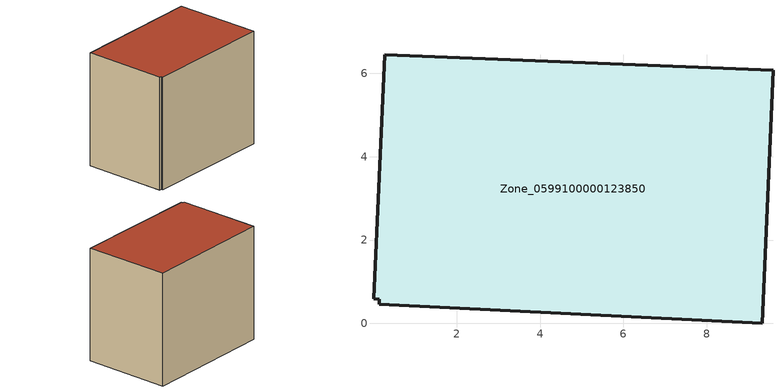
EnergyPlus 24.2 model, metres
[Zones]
Zone_0599100000123850
 floor ground (C_G): 9.33,0 0.14,0.46 0.14,0.58 0.01,0.59 0.27,6.45 9.59,6.08 z1.31
 wall outside (C_F): 9.33,0 9.59,6.08 0.27,6.45 0.01,0.59 0.14,0.58 0.14,0.46 9.33,0 z1.31:9.35
 roof outside (C_R): 0.14,0.46 9.33,0 9.59,6.08 0.27,6.45 0.01,0.59 0.14,0.58 z9.35
[BUILDING]
Pand.0599100000123850: North Axis=0; Terrain=City; Loads Convergence Tolerance Value=0.04; Temperature Convergence Tolerance Value=0.4; Solar Distribution=FullExterior; Maximum Number of Warmup Days=25; Minimum Number of Warmup Days=1
[Site:Location]
Rotterdam.The.Hague.AP_ZH_NLD Design_Conditions: Latitude=51.96; Longitude=4.45; Time Zone=1; Elevation=-4.5
[SITE:GROUNDTEMPERATURE:BUILDINGSURFACE]
18, 18, 18, 18, 18, 18, 18, 18, 18, 18, 18, 18
[MATERIAL] Thermal Absorptance=0.9; Solar Absorptance=0.7; Visible Absorptance=0.7
Name | Roughness | Thickness | Conductivity | Density | Specific Heat
G.TI.1965-1974 | MediumSmooth | 0.15 | 0.882353 | 540 | 1210
F.TI.1965-1974 | Rough | 0.3 | 0.697674 | 1920 | 840
R.TI.1965-1974 | MediumRough | 0.2 | 0.232558 | 1500 | 1000
[CONSTRUCTION]
C_G: G.TI.1965-1974
C_F: F.TI.1965-1974
C_R: R.TI.1965-1974
[ZONE]
Zone_0599100000123850: Type=1; Multiplier=1; Ceiling Height=Autocalculate; Volume=Autocalculate; Floor Area=autocalculate; Part of Total Floor Area=Yes
[ZONEINFILTRATION:DESIGNFLOWRATE]
Infil_Zone_0599100000123850: Zone or ZoneList or Space or SpaceList=Zone_0599100000123850; Schedule=AlwaysOn; Design Flow Rate Calculation Method=Flow/Area; Flow Rate per Floor Area=0.003; Constant Term Coefficient=1; Temperature Term Coefficient=0; Velocity Term Coefficient=0; Velocity Squared Term Coefficient=0
[HVACTEMPLATE:ZONE:IDEALLOADSAIRSYSTEM]
Zone_0599100000123850: Maximum Heating Supply Air Temperature=50; Minimum Cooling Supply Air Temperature=13; Maximum Heating Supply Air Humidity Ratio=0.0156; Minimum Cooling Supply Air Humidity Ratio=0.0077; Heating Limit=NoLimit; Cooling Limit=NoLimit; Dehumidification Control Type=ConstantSensibleHeatRatio; Cooling Sensible Heat Ratio=0.7; Dehumidification Setpoint=60; Humidification Control Type=None; Humidification Setpoint=30; Outdoor Air Method=None; Outdoor Air Flow Rate per Person=0.00944; Outdoor Air Flow Rate per Zone Floor Area=0; Outdoor Air Flow Rate per Zone=0; Demand Controlled Ventilation Type=None; Outdoor Air Economizer Type=NoEconomizer; Heat Recovery Type=None; Sensible Heat Recovery Effectiveness=0.7; Latent Heat Recovery Effectiveness=0.65
[ZONECONTROL:THERMOSTAT]
ThermostatControl_Zone_0599100000123850: Zone or ZoneList=Zone_0599100000123850; Control Type Schedule=DualSetpointControlType; Control 1=Thermostat_Zone_0599100000123850; Temperature Difference Between Cutout And Setpoint=0
[THERMOSTATSETPOINT:DUALSETPOINT]
Thermostat_Zone_0599100000123850: Heating Setpoint Temperature Schedule=HeatingSetpoint_Zone_0599100000123850; Cooling Setpoint Temperature Schedule=CoolingSetpoint_Zone_0599100000123850
[SCHEDULE:COMPACT]
HeatingSetpoint_Zone_0599100000123850: Through: 12/31, For: AllDays, Until: 24:00, 21
CoolingSetpoint_Zone_0599100000123850: Through: 12/31, For: AllDays, Until: 24:00, 24
DualSetpointControlType: Through: 12/31, For: AllDays, Until: 24:00, 4
AlwaysOn: Through: 12/31, For: AllDays, Until: 24:00, 1
